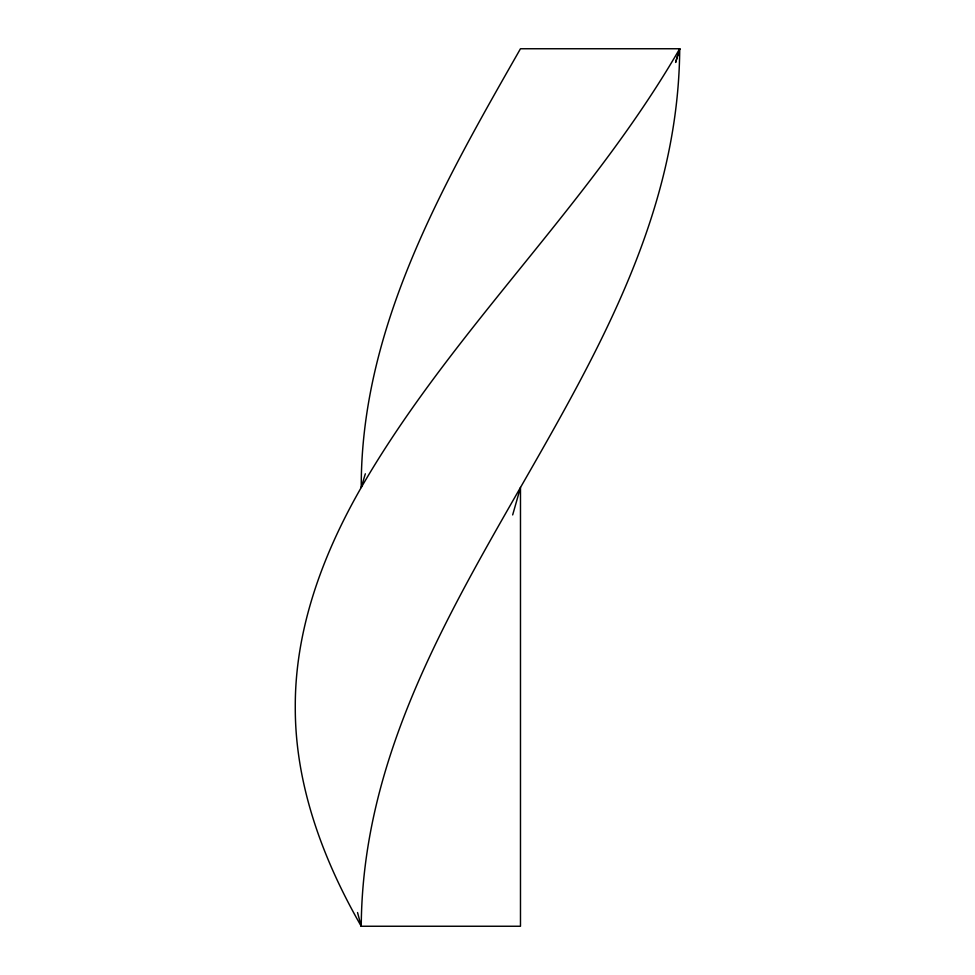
<?xml version="1.0" encoding="UTF-8"?>
<svg xmlns="http://www.w3.org/2000/svg" width="975" height="975" viewBox="0 0 975 975"><rect width="100%" height="100%" fill="white"/><g stroke="black" fill="none" stroke-linecap="round" stroke-linejoin="round"><path stroke-width="1.46" d="M357.533 912.539L361.237 926.25C322.944 859.597 294.974 784.619 295.279 706.875C294.962 629.131 322.944 554.153 361.237 487.5C360.823 327.222 443.393 183.788 520.467 48.75L679.721 48.75C677.54 374.473 363.407 600.503 361.237 926.25L520.479 926.25L520.479 487.5L512.667 514.922M365.332 473.789L361.237 487.5C452.022 330.367 588.9 205.871 679.697 48.75L675.614 62.461L679.709 48.75"/></g></svg>
